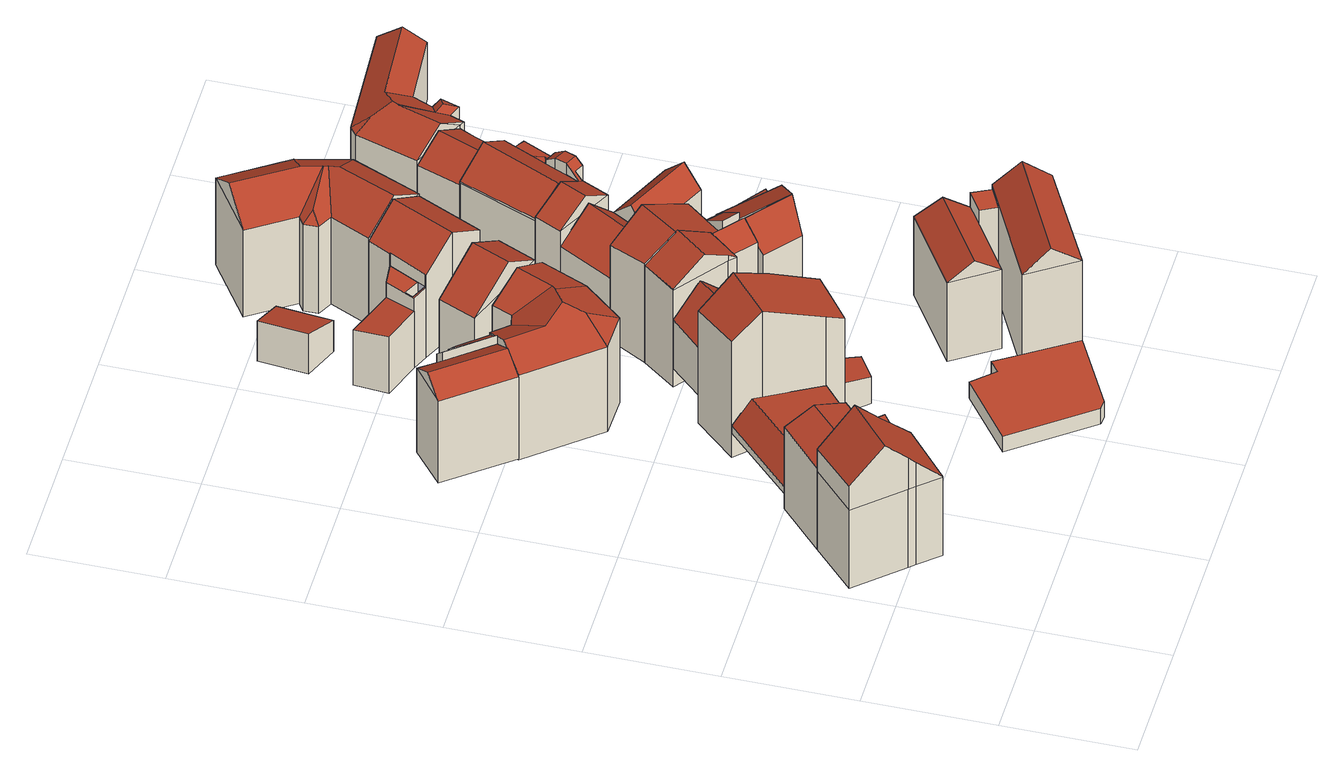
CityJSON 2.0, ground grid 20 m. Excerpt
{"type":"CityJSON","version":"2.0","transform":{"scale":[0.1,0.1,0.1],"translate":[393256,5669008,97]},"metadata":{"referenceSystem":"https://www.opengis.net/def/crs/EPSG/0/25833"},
"CityObjects":{
"building1":{"type":"Building","attributes":{"Dachtyp_tdc":"tdcGableRoof","Gemeindeschluessel":14627140,"Dachneigung":46.87,"QualitaetDacherkennung":41,"Geometrietyp2DReferenz":"3000","function":"31001_9998","roofType":"3100","measuredHeight":24.71},"geometry":[{"type":"MultiSurface","lod":"2","boundaries":[[[0,1,2,3]],[[1,4,5,2]],[[4,6,7,5]],[[6,8,9,7]],[[8,10,11,9]],[[10,12,13,11]],[[12,0,3,13]],[[12,14,15,16,17,18,19]],[[20,16,15,21]],[[6,20,21,8]],[[8,21,15,14,10]],[[4,17,16,20,6]],[[0,19,18,1]],[[12,19,0]],[[1,18,17,4]],[[10,14,12]],[[3,2,5,7,9,11,13]]],"semantics":{"surfaces":[{"type":"WallSurface"},{"type":"RoofSurface"},{"type":"GroundSurface"}],"values":[0,0,0,0,0,0,0,1,1,0,0,0,0,0,0,0,2]}}]},
"building2":{"type":"Building","attributes":{"Gemeindeschluessel":14627140,"Geometrietyp2DReferenz":"3000","function":"31001_9998","roofType":"9999"},"children":["building2-1","building2-2","building2-3"]},
"building2-1":{"type":"BuildingPart","attributes":{"Dachtyp_tdc":"tdcPolyFlatRoof","Dachneigung":0,"QualitaetDacherkennung":48,"Geometrietyp2DReferenz":"3000","roofType":"1000","measuredHeight":10.07},"parents":["building2"],"geometry":[{"type":"MultiSurface","lod":"2","boundaries":[[[22,23,24]],[[22,25,26,23]],[[25,27,28,26]],[[29,30,31,32]],[[30,33,34,31]],[[33,35,36,37,34]],[[33,30,29,27,25,22,35]],[[37,23,26,28,32,31,34]],[[24,36,35,22]],[[24,23,37,36]],[[32,28,27,29]]],"semantics":{"surfaces":[{"type":"WallSurface"},{"type":"RoofSurface"},{"type":"GroundSurface"},{"type":"ClosureSurface"}],"values":[0,0,0,0,0,0,1,2,0,3,3]}}]},
"building2-2":{"type":"BuildingPart","attributes":{"Dachtyp_tdc":"tdcFreeFormRoof","Dachneigung":31.03,"QualitaetDacherkennung":14,"Geometrietyp2DReferenz":"3000","roofType":"5000","measuredHeight":8.3},"parents":["building2"],"geometry":[{"type":"MultiSurface","lod":"2","boundaries":[[[38,39,11,40]],[[41,42,26,28]],[[42,43,44,26]],[[43,45,46,44]],[[45,24,23,46]],[[36,47,13,37]],[[47,38,40,13]],[[24,45,43,42,41,39,38,48,49]],[[38,47,48]],[[47,36,49,48]],[[36,24,49]],[[40,11,28,26,44,46,23,37,13]],[[41,28,11,39]],[[37,23,24,36]]],"semantics":{"surfaces":[{"type":"WallSurface"},{"type":"RoofSurface"},{"type":"GroundSurface"},{"type":"ClosureSurface"}],"values":[0,0,0,0,0,0,0,1,1,1,1,2,3,3]}}]},
"building2-3":{"type":"BuildingPart","attributes":{"Dachtyp_tdc":"tdcGableRoof","Dachneigung":21.23,"QualitaetDacherkennung":65,"Geometrietyp2DReferenz":"3000","roofType":"3100","measuredHeight":17.34},"parents":["building2"],"geometry":[{"type":"MultiSurface","lod":"2","boundaries":[[[50,51,9,11,39]],[[51,52,53,9]],[[52,54,29,32,53]],[[51,50,55]],[[54,52,56]],[[50,54,56,55]],[[52,51,55,56]],[[32,28,11,9,53]],[[50,39,41,27,29,54]],[[27,41,28,32,29]],[[39,11,28,41]]],"semantics":{"surfaces":[{"type":"WallSurface"},{"type":"RoofSurface"},{"type":"GroundSurface"},{"type":"ClosureSurface"}],"values":[0,0,0,0,0,1,1,2,0,3,3]}}]},
"building3":{"type":"Building","attributes":{"Gemeindeschluessel":14627140,"Geometrietyp2DReferenz":"3000","function":"31001_9998","roofType":"9999"},"children":["building3-1","building3-2","building3-3"]},
"building3-1":{"type":"BuildingPart","attributes":{"Dachtyp_tdc":"tdcGableRoof","Dachneigung":31.42,"QualitaetDacherkennung":41,"Geometrietyp2DReferenz":"3000","roofType":"3100","measuredHeight":18.13},"parents":["building3"],"geometry":[{"type":"MultiSurface","lod":"2","boundaries":[[[57,58,59,60]],[[58,61,62,59]],[[61,63,64,62]],[[58,57,65]],[[63,61,66]],[[57,67,63,66,65]],[[61,58,65,66]],[[64,68,60,59,62]],[[67,68,64,63]],[[57,60,68,67]]],"semantics":{"surfaces":[{"type":"WallSurface"},{"type":"RoofSurface"},{"type":"GroundSurface"},{"type":"ClosureSurface"}],"values":[0,0,0,0,0,1,1,2,0,3]}}]},
"building3-2":{"type":"BuildingPart","attributes":{"Dachtyp_tdc":"tdcPolyFlatRoof","Dachneigung":44.66,"QualitaetDacherkennung":40,"Geometrietyp2DReferenz":"3000","roofType":"2100","measuredHeight":17.5},"parents":["building3"],"geometry":[{"type":"MultiSurface","lod":"2","boundaries":[[[69,70,71,68,67]],[[70,72,73,71]],[[74,75,57,60,76]],[[75,74,72,70,69]],[[68,71,73,76,60]],[[76,73,72,74]],[[67,57,75,69]],[[68,60,57,67]]],"semantics":{"surfaces":[{"type":"WallSurface"},{"type":"RoofSurface"},{"type":"GroundSurface"},{"type":"ClosureSurface"}],"values":[0,0,0,1,2,3,0,3]}}]},
"building3-3":{"type":"BuildingPart","attributes":{"Dachtyp_tdc":"tdcPolyFlatRoof","Dachneigung":39.37,"QualitaetDacherkennung":42,"Geometrietyp2DReferenz":"3000","roofType":"2100","measuredHeight":17.13},"parents":["building3"],"geometry":[{"type":"MultiSurface","lod":"2","boundaries":[[[77,74,76,78]],[[79,80,81,73,72]],[[80,77,78,81]],[[80,79,74,77]],[[78,76,73,81]],[[79,72,74]],[[72,73,76,74]]],"semantics":{"surfaces":[{"type":"WallSurface"},{"type":"RoofSurface"},{"type":"GroundSurface"},{"type":"ClosureSurface"}],"values":[0,0,0,1,2,0,3]}}]},
"building4":{"type":"Building","attributes":{"Dachtyp_tdc":"tdcFreeFormRoof","Gemeindeschluessel":14627140,"Dachneigung":14.06,"QualitaetDacherkennung":5,"Geometrietyp2DReferenz":"3000","function":"31001_9998","roofType":"5000","measuredHeight":5.01},"geometry":[{"type":"MultiSurface","lod":"2","boundaries":[[[82,83,84,85]],[[83,86,87,84]],[[86,88,89,87]],[[88,90,91,89]],[[90,82,85,91]],[[92,93,90,88]],[[83,82,93,92,86]],[[88,86,92]],[[82,90,93]],[[85,84,87,89,91]]],"semantics":{"surfaces":[{"type":"WallSurface"},{"type":"RoofSurface"},{"type":"GroundSurface"}],"values":[0,0,0,0,0,1,1,0,0,2]}}]},
"building5":{"type":"Building","attributes":{"Dachtyp_tdc":"tdcFreeFormRoof","Gemeindeschluessel":14627140,"Dachneigung":29.11,"QualitaetDacherkennung":25,"Geometrietyp2DReferenz":"3000","function":"31001_9998","roofType":"5000","measuredHeight":20.02},"geometry":[{"type":"MultiSurface","lod":"2","boundaries":[[[94,95,96,97]],[[95,98,99,96]],[[98,100,101,99]],[[100,102,103,101]],[[102,104,105,103]],[[104,106,107,105]],[[106,108,109,107]],[[108,110,111,109]],[[110,94,97,111]],[[112,110,108]],[[113,114,112,108,106]],[[115,116,113,106,104]],[[115,104,102]],[[116,115,102,100]],[[117,114,113,116,100,98]],[[118,117,98,95]],[[118,95,94]],[[112,114,117,118,94,110]],[[97,96,99,101,103,105,107,109,111]]],"semantics":{"surfaces":[{"type":"WallSurface"},{"type":"RoofSurface"},{"type":"GroundSurface"}],"values":[0,0,0,0,0,0,0,0,0,1,1,1,0,1,1,1,0,1,2]}}]},
"building6":{"type":"Building","attributes":{"Gemeindeschluessel":14627140,"Geometrietyp2DReferenz":"3000","function":"31001_9998","roofType":"9999"},"children":["building6-1","building6-2"]},
"building6-1":{"type":"BuildingPart","attributes":{"Dachtyp_tdc":"tdcGableRoof","Dachneigung":29.5,"QualitaetDacherkennung":24,"Geometrietyp2DReferenz":"3000","roofType":"3100","measuredHeight":25.51},"parents":["building6"],"geometry":[{"type":"MultiSurface","lod":"2","boundaries":[[[119,120,121,122,123]],[[120,124,125,121]],[[124,126,127,125]],[[126,128,129,127]],[[128,130,131,129]],[[130,132,133,131]],[[132,134,135,133]],[[134,136,137,138,135]],[[130,128,126,124]],[[124,120,119,136,134,132,130]],[[138,122,121,125,127,129,131,133,135]],[[123,137,136,119]],[[123,122,138,137]]],"semantics":{"surfaces":[{"type":"WallSurface"},{"type":"RoofSurface"},{"type":"GroundSurface"},{"type":"ClosureSurface"}],"values":[0,0,0,0,0,0,0,0,1,1,2,0,3]}}]},
"building6-2":{"type":"BuildingPart","attributes":{"Dachtyp_tdc":"tdcPolyFlatRoof","Dachneigung":10.66,"QualitaetDacherkennung":26,"Geometrietyp2DReferenz":"3000","roofType":"2100","measuredHeight":5.82},"parents":["building6"],"geometry":[{"type":"MultiSurface","lod":"2","boundaries":[[[137,139,140,138]],[[139,141,142,140]],[[141,123,122,142]],[[123,141,139,137]],[[138,140,142,122]],[[138,122,123,137]]],"semantics":{"surfaces":[{"type":"WallSurface"},{"type":"RoofSurface"},{"type":"GroundSurface"},{"type":"ClosureSurface"}],"values":[0,0,0,1,2,3]}}]},
"building7":{"type":"Building","attributes":{"Dachtyp_tdc":"tdcFreeFormRoof","Gemeindeschluessel":14627140,"Dachneigung":46.86,"QualitaetDacherkennung":49,"Geometrietyp2DReferenz":"3000","function":"31001_9998","roofType":"5000","measuredHeight":14.04},"geometry":[{"type":"MultiSurface","lod":"2","boundaries":[[[143,144,145,146]],[[144,147,148,145]],[[147,149,150,148]],[[149,151,152,150]],[[151,153,154,152]],[[153,143,146,154]],[[155,156,151,149]],[[143,153,156,155,147,144]],[[153,151,156]],[[149,147,155]],[[146,145,148,150,152,154]]],"semantics":{"surfaces":[{"type":"WallSurface"},{"type":"RoofSurface"},{"type":"GroundSurface"}],"values":[0,0,0,0,0,0,1,1,0,0,2]}}]},
"building8":{"type":"Building","attributes":{"Gemeindeschluessel":14627140,"Geometrietyp2DReferenz":"3000","function":"31001_9998","roofType":"9999"},"children":["building8-1","building8-2"]},
"building8-1":{"type":"BuildingPart","attributes":{"Dachtyp_tdc":"tdcPolyFlatRoof","Dachneigung":0,"QualitaetDacherkennung":0,"Geometrietyp2DReferenz":"3000","roofType":"9999","measuredHeight":3},"parents":["building8"],"geometry":[{"type":"MultiSurface","lod":"2","boundaries":[[[157,158,159,160,161,162,163,164]],[[159,158,165,166]],[[158,157,167,165]],[[157,164,168,167]],[[164,163,169,168]],[[163,162,170,169]],[[162,161,171,170]],[[161,160,172,171]],[[168,169,170,171,172,166,165,167]],[[166,172,160,159]]],"semantics":{"surfaces":[{"type":"RoofSurface"},{"type":"WallSurface"},{"type":"GroundSurface"},{"type":"ClosureSurface"}],"values":[0,1,1,1,1,1,1,1,2,3]}}]},
"building8-2":{"type":"BuildingPart","attributes":{"Dachtyp_tdc":"tdcGableRoof","Dachneigung":40.85,"QualitaetDacherkennung":71,"Geometrietyp2DReferenz":"3000","roofType":"3100","measuredHeight":21.93},"parents":["building8"],"geometry":[{"type":"MultiSurface","lod":"2","boundaries":[[[173,174,175,172,160]],[[174,176,177,175]],[[176,178,179,177]],[[178,180,159,166,179]],[[180,181,182,183]],[[184,185,173,183,182]],[[174,185,184,176]],[[173,185,174]],[[176,184,182,181,178]],[[178,181,180]],[[180,183,173]],[[166,172,175,177,179]],[[160,159,180,173]],[[160,172,166,159]]],"semantics":{"surfaces":[{"type":"WallSurface"},{"type":"RoofSurface"},{"type":"GroundSurface"},{"type":"ClosureSurface"}],"values":[0,0,0,0,1,1,0,0,0,0,0,2,0,3]}}]},
"building9":{"type":"Building","attributes":{"Dachtyp_tdc":"tdcGableRoof","Gemeindeschluessel":14627140,"Dachneigung":35.55,"QualitaetDacherkennung":79,"Geometrietyp2DReferenz":"3000","function":"31001_9998","roofType":"3100","measuredHeight":19.74},"geometry":[{"type":"MultiSurface","lod":"2","boundaries":[[[186,187,188,189]],[[187,190,191,188]],[[190,192,193,191]],[[192,186,189,193]],[[190,187,194]],[[186,192,195]],[[187,186,195,194]],[[192,190,194,195]],[[189,188,191,193]]],"semantics":{"surfaces":[{"type":"WallSurface"},{"type":"RoofSurface"},{"type":"GroundSurface"}],"values":[0,0,0,0,0,0,1,1,2]}}]},
"building10":{"type":"Building","attributes":{"Dachtyp_tdc":"tdcPolyFlatRoof","Gemeindeschluessel":14627140,"Dachneigung":17.8,"QualitaetDacherkennung":51,"Geometrietyp2DReferenz":"3000","function":"31001_9998","roofType":"2100","measuredHeight":7.71},"geometry":[{"type":"MultiSurface","lod":"2","boundaries":[[[196,197,198,199]],[[197,200,201,198]],[[200,202,203,201]],[[202,196,199,203]],[[202,200,197,196]],[[199,198,201,203]]],"semantics":{"surfaces":[{"type":"WallSurface"},{"type":"RoofSurface"},{"type":"GroundSurface"}],"values":[0,0,0,0,1,2]}}]},
"building11":{"type":"Building","attributes":{"Gemeindeschluessel":14627140,"Geometrietyp2DReferenz":"3000","function":"31001_9998","roofType":"9999"},"children":["building11-1","building11-2","building11-3"]},
"building11-1":{"type":"BuildingPart","attributes":{"Dachtyp_tdc":"tdcPolyFlatRoof","Dachneigung":3.76,"QualitaetDacherkennung":58,"Geometrietyp2DReferenz":"3000","roofType":"2100","measuredHeight":10.84},"parents":["building11"],"geometry":[{"type":"MultiSurface","lod":"2","boundaries":[[[204,205,206,207]],[[205,208,209,206]],[[208,210,211,209]],[[208,205,204,210]],[[211,207,206,209]],[[207,211,210,204]]],"semantics":{"surfaces":[{"type":"WallSurface"},{"type":"RoofSurface"},{"type":"GroundSurface"},{"type":"ClosureSurface"}],"values":[0,0,0,1,2,3]}}]},
"building11-2":{"type":"BuildingPart","attributes":{"Dachtyp_tdc":"tdcGableRoof","Dachneigung":33.13,"QualitaetDacherkennung":60,"Geometrietyp2DReferenz":"3000","roofType":"3100","measuredHeight":19.72},"parents":["building11"],"geometry":[{"type":"MultiSurface","lod":"2","boundaries":[[[212,213,214,215,216]],[[217,218,219,220,221]],[[218,222,223,219]],[[222,224,225,223]],[[224,226,227,225]],[[226,228,229,227]],[[228,212,216,229]],[[224,222,218,217,230,213,212]],[[212,228,226,224]],[[216,215,231,220,219,223,225,227,229]],[[232,214,213,230]],[[232,231,215,214]],[[221,232,230,217]],[[221,220,231,232]]],"semantics":{"surfaces":[{"type":"WallSurface"},{"type":"RoofSurface"},{"type":"GroundSurface"},{"type":"ClosureSurface"}],"values":[0,0,0,0,0,0,0,1,1,2,0,3,0,3]}}]},
"building11-3":{"type":"BuildingPart","attributes":{"Dachtyp_tdc":"tdcPolyFlatRoof","Dachneigung":2.59,"QualitaetDacherkennung":44,"Geometrietyp2DReferenz":"3000","roofType":"2100","measuredHeight":13.47},"parents":["building11"],"geometry":[{"type":"MultiSurface","lod":"2","boundaries":[[[232,233,234,231]],[[233,235,236,234]],[[235,237,238,236]],[[237,232,231,238]],[[214,239,204,207,215]],[[240,241,219,211,210]],[[241,221,220,219]],[[241,240,239,214,232,237,235,233,232,221]],[[220,231,234,236,238,231,215,207,211,219]],[[232,231,220,221]],[[215,231,232,214]],[[210,204,239,240]],[[210,211,207,204]]],"semantics":{"surfaces":[{"type":"WallSurface"},{"type":"RoofSurface"},{"type":"GroundSurface"},{"type":"ClosureSurface"}],"values":[0,0,0,0,0,0,0,1,2,3,3,0,3]}}]},
"building12":{"type":"Building","attributes":{"Gemeindeschluessel":14627140,"Geometrietyp2DReferenz":"3000","function":"31001_9998","roofType":"9999"},"children":["building12-1","building12-2","building12-3"]},
"building12-1":{"type":"BuildingPart","attributes":{"Dachtyp_tdc":"tdcGableRoof","Dachneigung":32.26,"QualitaetDacherkennung":67,"Geometrietyp2DReferenz":"3000","roofType":"3100","measuredHeight":22.1},"parents":["building12"],"geometry":[{"type":"MultiSurface","lod":"2","boundaries":[[[242,243,244,245,246]],[[243,247,248,244]],[[247,249,250,248]],[[249,251,252,250]],[[251,253,254,255,252]],[[256,253,257,258,259,260]],[[261,258,257,251]],[[249,261,251]],[[247,259,258,261,249]],[[243,260,259,247]],[[242,256,260,243]],[[253,256,242,262,263]],[[251,257,253]],[[245,244,248,250,252,255]],[[246,262,242]],[[263,254,253]],[[246,245,255,254]],[[246,254,263,262]]],"semantics":{"surfaces":[{"type":"WallSurface"},{"type":"RoofSurface"},{"type":"GroundSurface"},{"type":"ClosureSurface"}],"values":[0,0,0,0,0,1,1,0,0,0,0,0,0,2,0,0,3,3]}}]},
"building12-2":{"type":"BuildingPart","attributes":{"Dachtyp_tdc":"tdcPolyFlatRoof","Dachneigung":31.67,"QualitaetDacherkennung":48,"Geometrietyp2DReferenz":"3000","roofType":"2100","measuredHeight":18.08},"parents":["building12"],"geometry":[{"type":"MultiSurface","lod":"2","boundaries":[[[264,265,266,267]],[[265,268,269,266]],[[268,270,271,269]],[[272,264,267,273]],[[272,270,268,265,264]],[[267,266,269,271,273]],[[273,271,270,272]]],"semantics":{"surfaces":[{"type":"WallSurface"},{"type":"RoofSurface"},{"type":"GroundSurface"},{"type":"ClosureSurface"}],"values":[0,0,0,0,1,2,3]}}]},
"building12-3":{"type":"BuildingPart","attributes":{"Dachtyp_tdc":"tdcGableRoof","Dachneigung":35.81,"QualitaetDacherkennung":28,"Geometrietyp2DReferenz":"3000","roofType":"3100","measuredHeight":18.83},"parents":["building12"],"geometry":[{"type":"MultiSurface","lod":"2","boundaries":[[[254,274,272,273,255]],[[275,246,245,271,270]],[[275,274,276]],[[274,254,263,277,276]],[[246,275,276,277,262]],[[255,273,271,245]],[[275,270,272,274]],[[270,271,273,272]],[[255,245,246,254]],[[277,263,262]],[[262,263,254,246]]],"semantics":{"surfaces":[{"type":"WallSurface"},{"type":"RoofSurface"},{"type":"GroundSurface"},{"type":"ClosureSurface"}],"values":[0,0,0,1,1,2,0,3,3,0,3]}}]},
"building13":{"type":"Building","attributes":{"Gemeindeschluessel":14627140,"Geometrietyp2DReferenz":"3000","function":"31001_9998","roofType":"9999"},"children":["building13-1","building13-2"]},
"building13-1":{"type":"BuildingPart","attributes":{"Dachtyp_tdc":"tdcPolyFlatRoof","Dachneigung":2.85,"QualitaetDacherkennung":55,"Geometrietyp2DReferenz":"3000","roofType":"2100","measuredHeight":17.97},"parents":["building13"],"geometry":[{"type":"MultiSurface","lod":"2","boundaries":[[[278,279,280,281,282]],[[279,283,284,280]],[[283,285,286,287,284]],[[283,279,278,285]],[[287,281,280,284]],[[282,286,285,278]],[[281,287,286,282]]],"semantics":{"surfaces":[{"type":"WallSurface"},{"type":"RoofSurface"},{"type":"GroundSurface"},{"type":"ClosureSurface"}],"values":[0,0,0,1,2,0,3]}}]},
"building13-2":{"type":"BuildingPart","attributes":{"Dachtyp_tdc":"tdcGableRoof","Dachneigung":34.7,"QualitaetDacherkennung":50,"Geometrietyp2DReferenz":"3000","roofType":"3100","measuredHeight":17.88},"parents":["building13"],"geometry":[{"type":"MultiSurface","lod":"2","boundaries":[[[288,289,290,291]],[[289,292,293,290]],[[292,282,281,293]],[[289,288,294]],[[282,292,295]],[[288,286,282,295,294]],[[292,289,294,295]],[[281,287,291,290,293]],[[288,291,287,286]],[[286,287,281,282]]],"semantics":{"surfaces":[{"type":"WallSurface"},{"type":"RoofSurface"},{"type":"GroundSurface"},{"type":"ClosureSurface"}],"values":[0,0,0,0,0,1,1,2,0,3]}}]},
"building14":{"type":"Building","attributes":{"Gemeindeschluessel":14627140,"Geometrietyp2DReferenz":"3000","function":"31001_9998","roofType":"9999"},"children":["building14-1","building14-2","building14-3"]},
"building14-1":{"type":"BuildingPart","attributes":{"Dachtyp_tdc":"tdcPolyFlatRoof","Dachneigung":31.3,"QualitaetDacherkennung":52,"Geometrietyp2DReferenz":"3000","roofType":"2100","measuredHeight":18.3},"parents":["building14"],"geometry":[{"type":"MultiSurface","lod":"2","boundaries":[[[296,264,267,297]],[[264,298,299,267]],[[300,301,302,303]],[[301,296,297,302]],[[301,300,298,264,296]],[[297,267,299,303,302]],[[300,303,299,298]]],"semantics":{"surfaces":[{"type":"WallSurface"},{"type":"RoofSurface"},{"type":"GroundSurface"},{"type":"ClosureSurface"}],"values":[0,0,0,0,1,2,3]}}]},
"building14-2":{"type":"BuildingPart","attributes":{"Dachtyp_tdc":"tdcPolyFlatRoof","Dachneigung":36.75,"QualitaetDacherkennung":55,"Geometrietyp2DReferenz":"3000","roofType":"2100","measuredHeight":19.59},"parents":["building14"],"geometry":[{"type":"MultiSurface","lod":"2","boundaries":[[[304,305,306,307,299,298]],[[308,309,300,303,310]],[[308,311,305,304,309]],[[303,299,307,310]],[[298,300,309,304]],[[298,299,303,300]],[[311,306,305]],[[308,310,307,306,311]]],"semantics":{"surfaces":[{"type":"WallSurface"},{"type":"RoofSurface"},{"type":"GroundSurface"},{"type":"ClosureSurface"}],"values":[0,0,1,2,0,3,0,3]}}]},
"building14-3":{"type":"BuildingPart","attributes":{"Dachtyp_tdc":"tdcGableRoof","Dachneigung":31.87,"QualitaetDacherkennung":53,"Geometrietyp2DReferenz":"3000","roofType":"3100","measuredHeight":22.06},"parents":["building14"],"geometry":[{"type":"MultiSurface","lod":"2","boundaries":[[[306,312,313,307]],[[312,314,252,313]],[[314,315,316,252]],[[315,317,318,316]],[[317,319,320,318]],[[319,321,322,320]],[[321,323,308,310,322]],[[317,315,314,312]],[[312,306,311,323,321,319,317]],[[310,307,313,252,316,318,320,322]],[[311,308,323]],[[307,310,308,311,306]]],"semantics":{"surfaces":[{"type":"WallSurface"},{"type":"RoofSurface"},{"type":"GroundSurface"},{"type":"ClosureSurface"}],"values":[0,0,0,0,0,0,0,1,1,2,0,3]}}]},
"building15":{"type":"Building","attributes":{"Dachtyp_tdc":"tdcFreeFormRoof","Gemeindeschluessel":14627140,"Dachneigung":34.75,"QualitaetDacherkennung":39,"Geometrietyp2DReferenz":"3000","function":"31001_9998","roofType":"5000","measuredHeight":20.44},"geometry":[{"type":"MultiSurface","lod":"2","boundaries":[[[324,325,326,327]],[[325,328,329,326]],[[328,330,331,329]],[[330,332,333,331]],[[332,334,335,333]],[[334,336,337,335]],[[336,338,339,337]],[[338,340,341,339]],[[340,342,343,341]],[[342,324,327,343]],[[344,342,340]],[[345,346,344,340,338]],[[347,348,345,338,336]],[[347,336,334]],[[348,347,334,332]],[[349,350,346,345,348,332,330]],[[351,349,330,328]],[[351,328,325]],[[350,349,351,325,324]],[[344,346,350,324,342]],[[327,326,329,331,333,335,337,339,341,343]]],"semantics":{"surfaces":[{"type":"WallSurface"},{"type":"RoofSurface"},{"type":"GroundSurface"}],"values":[0,0,0,0,0,0,0,0,0,0,1,1,1,0,1,1,1,0,1,1,2]}}]},
"building16":{"type":"Building","attributes":{"Dachtyp_tdc":"tdcGableRoof","Gemeindeschluessel":14627140,"Dachneigung":26.68,"QualitaetDacherkennung":46,"Geometrietyp2DReferenz":"3000","function":"31001_9998","roofType":"3100","measuredHeight":13.91},"geometry":[{"type":"MultiSurface","lod":"2","boundaries":[[[352,353,354,355]],[[353,356,357,354]],[[356,358,359,357]],[[358,352,355,359]],[[356,353,360]],[[352,358,361]],[[353,352,361,360]],[[358,356,360,361]],[[355,354,357,359]]],"semantics":{"surfaces":[{"type":"WallSurface"},{"type":"RoofSurface"},{"type":"GroundSurface"}],"values":[0,0,0,0,0,0,1,1,2]}}]},
"building17":{"type":"Building","attributes":{"Gemeindeschluessel":14627140,"Geometrietyp2DReferenz":"3000","function":"31001_9998","roofType":"9999"},"children":["building17-1","building17-2"]},
"building17-1":{"type":"BuildingPart","attributes":{"Dachtyp_tdc":"tdcGableRoof","Dachneigung":46.54,"QualitaetDacherkennung":76,"Geometrietyp2DReferenz":"3000","roofType":"3100","measuredHeight":10.14},"parents":["building17"],"geometry":[{"type":"MultiSurface","lod":"2","boundaries":[[[362,363,364,365]],[[363,366,367,364]],[[366,368,369,367]],[[366,363,370]],[[362,368,371]],[[363,362,371,370]],[[368,366,370,371]],[[365,364,367,369]],[[362,365,369,368]]],"semantics":{"surfaces":[{"type":"WallSurface"},{"type":"RoofSurface"},{"type":"GroundSurface"},{"type":"ClosureSurface"}],"values":[0,0,0,0,0,1,1,2,3]}}]},
"building17-2":{"type":"BuildingPart","attributes":{"Dachtyp_tdc":"tdcGableRoof","Dachneigung":46.77,"QualitaetDacherkennung":50,"Geometrietyp2DReferenz":"3000","roofType":"3100","measuredHeight":12.25},"parents":["building17"],"geometry":[{"type":"MultiSurface","lod":"2","boundaries":[[[372,373,374,375]],[[373,362,365,374]],[[376,372,375,377]],[[362,373,378]],[[372,376,379]],[[373,372,379,378]],[[376,362,378,379]],[[375,374,365,369,377]],[[377,369,368,362,376]],[[369,365,362,368]]],"semantics":{"surfaces":[{"type":"WallSurface"},{"type":"RoofSurface"},{"type":"GroundSurface"},{"type":"ClosureSurface"}],"values":[0,0,0,0,0,1,1,2,0,3]}}]},
"building18":{"type":"Building","attributes":{"Gemeindeschluessel":14627140,"Geometrietyp2DReferenz":"3000","function":"31001_9998","roofType":"9999"},"children":["building18-1","building18-2"]},
"building18-1":{"type":"BuildingPart","attributes":{"Dachtyp_tdc":"tdcPolyFlatRoof","Dachneigung":33.23,"QualitaetDacherkennung":63,"Geometrietyp2DReferenz":"3000","roofType":"2100","measuredHeight":10.5},"parents":["building18"],"geometry":[{"type":"MultiSurface","lod":"2","boundaries":[[[380,381,382,383,384]],[[381,385,386,382]],[[385,387,388,386]],[[387,389,390,391,388]],[[389,387,385,381,380]],[[383,382,386,388,391]],[[384,390,389,380]],[[384,383,391,390]]],"semantics":{"surfaces":[{"type":"WallSurface"},{"type":"RoofSurface"},{"type":"GroundSurface"},{"type":"ClosureSurface"}],"values":[0,0,0,0,1,2,0,3]}}]},
"building18-2":{"type":"BuildingPart","attributes":{"Dachtyp_tdc":"tdcPolyFlatRoof","Dachneigung":14.07,"QualitaetDacherkennung":72,"Geometrietyp2DReferenz":"3000","roofType":"2100","measuredHeight":8.16},"parents":["building18"],"geometry":[{"type":"MultiSurface","lod":"2","boundaries":[[[392,384,383,393]],[[390,394,395,391]],[[394,396,397,395]],[[396,392,393,397]],[[396,394,390,384,392]],[[393,383,391,395,397]],[[390,391,383,384]]],"semantics":{"surfaces":[{"type":"WallSurface"},{"type":"RoofSurface"},{"type":"GroundSurface"},{"type":"ClosureSurface"}],"values":[0,0,0,0,1,2,3]}}]},
"building19":{"type":"Building","attributes":{"Gemeindeschluessel":14627140,"Geometrietyp2DReferenz":"3000","function":"31001_9998","roofType":"9999"},"children":["building19-1","building19-2"]},
"building19-1":{"type":"BuildingPart","attributes":{"Dachtyp_tdc":"tdcCutGableRoof","Dachneigung":36.84,"QualitaetDacherkennung":42,"Geometrietyp2DReferenz":"3000","roofType":"9999","measuredHeight":13.02},"parents":["building19"],"geometry":[{"type":"MultiSurface","lod":"2","boundaries":[[[398,399,400,401,402]],[[399,403,404,400]],[[403,405,406,404]],[[405,407,408,406]],[[407,409,410,408]],[[409,411,412,410]],[[411,413,414,412]],[[403,399,398,415]],[[416,417,413,411,409,407,405]],[[415,416,405,403]],[[401,400,404,406,408,410,412,414,418,419]],[[420,417,416]],[[418,414,413,421]],[[421,413,417,420]],[[415,422,421,420,416]],[[422,419,418,421]],[[398,402,422,415]],[[419,422,402,401]]],"semantics":{"surfaces":[{"type":"WallSurface"},{"type":"RoofSurface"},{"type":"GroundSurface"},{"type":"ClosureSurface"}],"values":[0,0,0,0,0,0,0,1,1,1,2,0,3,3,0,3,0,3]}}]},
"building19-2":{"type":"BuildingPart","attributes":{"Dachtyp_tdc":"tdcGableRoof","Dachneigung":34.81,"QualitaetDacherkennung":52,"Geometrietyp2DReferenz":"3000","roofType":"3100","measuredHeight":14.31},"parents":["building19"],"geometry":[{"type":"MultiSurface","lod":"2","boundaries":[[[423,424,425,426]],[[424,427,428,425]],[[427,402,401,428]],[[413,429,430,414]],[[429,423,426,430]],[[431,432,433,434]],[[435,436,424,433,432,437,417,420]],[[413,437,432,431,429]],[[427,436,435,402]],[[424,436,427]],[[423,434,433,424]],[[429,431,434,423]],[[426,425,428,401,419,418,414,430]],[[414,418,421,413]],[[418,419,422,421]],[[419,401,402,422]],[[413,417,437]],[[421,422,402,435,420]],[[421,420,417,413]]],"semantics":{"surfaces":[{"type":"WallSurface"},{"type":"RoofSurface"},{"type":"GroundSurface"},{"type":"ClosureSurface"}],"values":[0,0,0,0,0,1,1,0,0,0,0,0,2,3,3,3,0,0,3]}}]},
"building20":{"type":"Building","attributes":{"Gemeindeschluessel":14627140,"Geometrietyp2DReferenz":"3000","function":"31001_9998","roofType":"9999"},"children":["building20-1","building20-2"]},
"building20-1":{"type":"BuildingPart","attributes":{"Dachtyp_tdc":"tdcGableRoof","Dachneigung":34.76,"QualitaetDacherkennung":61,"Geometrietyp2DReferenz":"3000","roofType":"3100","measuredHeight":13.25},"parents":["building20"],"geometry":[{"type":"MultiSurface","lod":"2","boundaries":[[[438,439,440,441,442]],[[439,443,444,440]],[[443,445,446,444]],[[445,447,448,446]],[[447,449,450,448]],[[449,451,452,453,450]],[[447,445,443,439]],[[439,438,451,449,447]],[[441,440,444,446,448,450,453]],[[442,452,451,438]],[[442,441,453,452]]],"semantics":{"surfaces":[{"type":"WallSurface"},{"type":"RoofSurface"},{"type":"GroundSurface"},{"type":"ClosureSurface"}],"values":[0,0,0,0,0,0,1,1,2,0,3]}}]},
"building20-2":{"type":"BuildingPart","attributes":{"Dachtyp_tdc":"tdcPolyFlatRoof","Dachneigung":5.55,"QualitaetDacherkennung":57,"Geometrietyp2DReferenz":"3000","roofType":"2100","measuredHeight":3.14},"parents":["building20"],"geometry":[{"type":"MultiSurface","lod":"2","boundaries":[[[454,455,456,457]],[[455,458,459,456]],[[458,442,441,459]],[[452,460,461,453]],[[460,454,457,461]],[[460,452,442,458,455,454]],[[457,456,459,441,453,461]],[[452,453,441,442]]],"semantics":{"surfaces":[{"type":"WallSurface"},{"type":"RoofSurface"},{"type":"GroundSurface"},{"type":"ClosureSurface"}],"values":[0,0,0,0,0,1,2,3]}}]},
"building21":{"type":"Building","attributes":{"Dachtyp_tdc":"tdcFreeFormRoof","Gemeindeschluessel":14627140,"Dachneigung":11.65,"QualitaetDacherkennung":51,"Geometrietyp2DReferenz":"3000","function":"31001_9998","roofType":"5000","measuredHeight":7.61},"geometry":[{"type":"MultiSurface","lod":"2","boundaries":[[[462,463,464,465]],[[463,466,467,464]],[[466,468,469,467]],[[468,470,471,469]],[[470,472,473,471]],[[472,474,475,473]],[[474,476,477,475]],[[476,478,479,477]],[[478,480,481,479]],[[480,462,465,481]],[[482,483,484,485,480,478]],[[482,478,476]],[[483,482,476,474]],[[486,484,483,474,472]],[[487,486,472,470]],[[488,489,487,470,468]],[[488,468,466]],[[489,488,466,463]],[[485,484,486,487,489,463,462]],[[485,462,480]],[[465,464,467,469,471,473,475,477,479,481]]],"semantics":{"surfaces":[{"type":"WallSurface"},{"type":"RoofSurface"},{"type":"GroundSurface"}],"values":[0,0,0,0,0,0,0,0,0,0,1,1,1,1,1,1,1,1,1,0,2]}}]},
"building22":{"type":"Building","attributes":{"Dachtyp_tdc":"tdcFreeFormRoof","Gemeindeschluessel":14627140,"Dachneigung":53.95,"QualitaetDacherkennung":9,"Geometrietyp2DReferenz":"3000","function":"31001_9998","roofType":"5000","measuredHeight":3.61},"geometry":[{"type":"MultiSurface","lod":"2","boundaries":[[[490,491,492,493]],[[491,494,495,492]],[[494,496,497,495]],[[496,498,499,497]],[[498,490,493,499]],[[500,498,496]],[[496,501,500]],[[494,501,496]],[[501,494,491]],[[501,491,490]],[[500,501,490,498]],[[493,492,495,497,499]]],"semantics":{"surfaces":[{"type":"WallSurface"},{"type":"RoofSurface"},{"type":"GroundSurface"}],"values":[0,0,0,0,0,1,1,1,1,0,1,2]}}]},
"building23":{"type":"Building","attributes":{"Dachtyp_tdc":"tdcFreeFormRoof","Gemeindeschluessel":14627140,"Dachneigung":32.98,"QualitaetDacherkennung":70,"Geometrietyp2DReferenz":"3000","function":"31001_9998","roofType":"5000","measuredHeight":14.44},"geometry":[{"type":"MultiSurface","lod":"2","boundaries":[[[502,503,504,505]],[[503,506,507,504]],[[506,508,509,507]],[[508,510,511,509]],[[510,512,513,511]],[[512,514,515,513]],[[514,516,517,515]],[[516,518,519,517]],[[518,520,521,519]],[[520,522,523,521]],[[522,524,525,523]],[[524,502,505,525]],[[526,527,528,529,524,522]],[[526,522,520]],[[527,526,520,518]],[[530,531,528,527,518,516]],[[532,530,516,514]],[[532,514,512]],[[533,531,530,532,512,510]],[[533,510,508]],[[534,529,528,531,533,508,506]],[[503,534,506]],[[534,503,502]],[[529,534,502,524]],[[505,504,507,509,511,513,515,517,519,521,523,525]]],"semantics":{"surfaces":[{"type":"WallSurface"},{"type":"RoofSurface"},{"type":"GroundSurface"}],"values":[0,0,0,0,0,0,0,0,0,0,0,0,1,1,1,1,1,0,1,1,1,0,0,1,2]}}]}
},
"vertices":[
[98,158,173],[71,189,173],[71,189,24],[98,158,24],[62,198,173],[62,198,24],[0,267,173],[0,267,24],[66,330,173],[66,330,24],[137,258,173],[137,258,24],[176,224,173],[176,224,24],[137,258,227],[108,287,272],[38,225,272],[62,198,233],[71,189,219],[98,158,175],[0,267,219],[66,330,216],
[198,277,125],[198,277,24],[198,277,98],[178,297,125],[178,297,24],[177,297,125],[177,297,24],[207,326,125],[237,297,125],[237,297,24],[207,326,24],[252,281,125],[252,281,24],[219,256,125],[219,256,98],[219,256,24],
[153,244,98],[137,258,86],[153,244,24],[177,297,81],[178,297,81],[148,267,86],[148,267,24],[163,252,98],[163,252,24],[176,224,98],[176,243,107],[204,263,107],
[137,258,178],[66,330,179],[136,396,179],[136,396,24],[207,326,178],[101,294,198],[171,362,198],
[154,814,224],[99,769,221],[99,769,65],[154,814,65],[23,865,221],[23,865,65],[77,910,225],[77,910,65],[125,791,247],[49,887,247],[101,879,224],[101,879,65],
[101,879,240],[118,892,219],[118,892,65],[125,877,223],[125,877,65],[157,816,236],[154,814,240],[157,816,65],
[174,830,219],[174,830,65],[125,877,225],[141,870,219],[141,870,65],
[344,389,72],[237,297,74],[237,297,52],[344,389,52],[207,326,85],[207,326,52],[136,396,65],[136,396,52],[238,498,65],[238,498,52],[159,373,102],[261,475,102],
[99,769,224],[174,830,224],[174,830,63],[99,769,63],[196,805,224],[196,805,63],[215,809,224],[215,809,63],[228,840,224],[228,840,63],[331,795,224],[331,795,63],[300,723,224],[300,723,63],[248,662,224],[248,662,63],[186,663,224],[186,663,63],[217,702,252],[248,755,257],[218,736,264],[280,818,255],[255,761,255],[178,750,251],[136,800,251],
[365,368,186],[344,389,203],[344,389,5],[365,368,5],[365,368,63],[273,462,260],[273,462,5],[238,498,225],[238,498,5],[294,561,219],[294,561,5],[340,522,260],[340,522,5],[386,482,226],[386,482,5],[439,423,181],[439,423,5],[407,399,183],[407,399,63],[407,399,5],
[431,361,55],[431,361,5],[394,337,55],[394,337,5],
[391,522,148],[408,507,124],[408,507,59],[391,522,59],[386,482,125],[386,482,59],[294,561,149],[294,561,59],[338,608,151],[338,608,59],[415,549,148],[415,549,59],[333,528,199],[376,579,199],
[404,9,63],[418,8,63],[532,69,63],[483,143,63],[458,181,63],[441,167,63],[410,200,63],[314,127,63],[418,8,33],[532,69,33],[404,9,33],[314,127,33],[410,200,33],[441,167,33],[458,181,33],[483,143,33],
[483,143,215],[617,212,215],[617,212,33],[650,229,215],[650,229,33],[689,153,215],[689,153,33],[532,69,215],[689,153,216],[669,191,252],[507,107,252],[650,229,216],[617,212,216],
[211,861,210],[237,919,209],[237,919,65],[211,861,65],[359,865,224],[359,865,65],[333,806,224],[333,806,65],[305,889,263],[279,830,263],
[202,1172,141],[256,1159,123],[256,1159,64],[202,1172,64],[248,1074,123],[248,1074,64],[194,1096,141],[194,1096,64],
[241,956,174],[182,977,174],[182,977,66],[241,956,66],[186,1030,171],[186,1030,66],[262,1002,171],[262,1002,66],
[318,921,263],[266,945,223],[266,945,200],[266,945,66],[318,921,66],[296,1005,224],[295,1005,223],[295,1005,66],[296,1005,66],[296,1005,200],[313,1040,224],[313,1040,66],[364,1018,263],[364,1018,66],[419,995,224],[419,995,66],[374,896,223],[374,896,66],[267,947,223],[267,947,66],[267,947,200],
[273,959,200],[273,959,66],[249,971,199],[249,971,66],[243,959,199],[243,959,66],[241,956,199],[262,1002,199],[295,1005,200],
[441,558,208],[425,539,208],[425,539,23],[441,558,23],[441,558,188],[415,549,208],[415,549,23],[338,608,208],[338,608,23],[377,659,208],[377,659,23],[465,587,208],[465,587,204],[465,587,23],[441,558,209],[421,623,244],[382,574,244],[415,549,218],[425,539,209],[338,608,209],[459,580,208],[463,585,208],
[575,498,203],[528,471,172],[528,471,23],[575,498,23],[475,514,172],[475,514,23],[483,524,180],[483,524,23],[507,553,203],[507,553,23],
[507,553,204],[483,524,188],[503,548,211],[461,583,211],
[636,257,207],[650,229,207],[650,229,28],[636,257,28],[636,257,179],[617,212,206],[617,212,28],[605,236,206],[605,236,179],[605,236,28],
[524,183,179],[479,250,178],[479,250,28],[524,183,28],[599,329,178],[599,329,28],[502,216,207],[617,292,207],
[621,525,172],[621,525,23],[504,556,206],[504,556,23],[530,586,182],[540,598,172],[540,598,23],[530,586,23],
[504,556,218],[481,574,219],[481,574,193],[481,574,23],[507,605,188],[530,586,188],[507,605,23],[505,603,191],
[418,625,243],[418,625,23],[377,659,211],[408,717,205],[408,717,23],[460,685,243],[460,685,23],[504,659,211],[504,659,23],[535,637,188],[535,637,23],[507,605,191],
[332,1145,228],[285,1214,228],[285,1214,63],[332,1145,63],[380,1278,228],[380,1278,63],[444,1182,228],[444,1182,63],[464,1101,228],[464,1101,63],[419,995,228],[419,995,63],[313,1040,228],[313,1040,63],[342,1102,228],[342,1102,63],[319,1114,228],[319,1114,63],[318,1136,228],[318,1136,63],[337,1126,241],[407,1123,262],[403,1128,264],[366,1017,268],[405,1106,266],[391,1159,267],[404,1130,263],[333,1246,268],
[454,801,170],[474,842,170],[474,842,59],[454,801,59],[568,797,164],[568,797,59],[549,756,164],[549,756,59],[524,818,198],[504,777,198],
[559,751,123],[661,703,123],[661,703,58],[559,751,58],[633,644,124],[633,644,58],[525,695,124],[525,695,58],[646,672,159],[541,722,159],
[408,717,142],[454,801,141],[454,801,58],[408,717,58],[504,659,125],[504,659,58],[510,774,180],[459,686,180],
[590,586,130],[589,588,130],[589,588,25],[590,586,25],[590,586,103],[538,636,129],[538,636,25],[555,655,112],[555,655,25],[608,607,112],[608,607,96],[608,607,25],
[635,533,107],[635,533,25],[618,619,92],[618,619,25],[691,566,92],[691,566,25],
[590,857,170],[609,848,170],[609,848,55],[590,857,55],[590,857,162],[602,832,183],[602,832,55],[593,814,185],[593,814,55],[588,803,174],[588,803,55],[574,810,174],[574,810,55],[568,797,162],[568,797,55],[563,799,162],[563,799,55],[583,841,183],[575,823,185],[564,801,164],[575,823,55],[583,841,55],[575,823,164],[575,823,162],[583,841,162],
[523,963,162],[623,925,162],[623,925,55],[523,963,55],[599,875,162],[599,875,55],[474,842,162],[474,842,55],[474,842,167],[520,820,198],[575,943,198],[523,963,165],[590,857,163],[599,875,163],[563,799,164],
[606,931,161],[565,947,190],[565,947,58],[606,931,58],[606,931,89],[523,963,159],[523,963,58],[548,1031,157],[548,1031,58],[591,1011,190],[591,1011,58],[634,991,159],[634,991,58],[622,967,160],[622,967,85],[622,967,58],
[674,906,88],[667,908,88],[667,908,58],[674,906,58],[623,925,89],[623,925,58],[688,937,85],[688,937,58],
[667,908,125],[646,863,125],[646,863,54],[667,908,54],[653,859,125],[653,859,54],[649,851,125],[649,851,54],[629,860,125],[629,860,54],[633,868,125],[633,868,54],[621,874,125],[621,874,54],[617,866,125],[617,866,54],[599,875,125],[599,875,54],[623,925,125],[623,925,54],[612,879,127],[617,888,127],[634,894,130],[645,917,130],[642,872,126],[638,864,126],[647,857,126],[640,860,126],
[622,967,77],[634,991,77],[634,991,59],[622,967,59],[641,987,77],[641,987,59],[698,960,77],[698,960,59],[688,937,77],[688,937,59],[681,954,95],[628,979,95],
[641,987,166],[634,991,166],[634,991,57],[641,987,57],[548,1031,166],[548,1031,57],[578,1127,166],[578,1127,57],[591,1138,166],[591,1138,57],[780,1149,166],[780,1149,57],[786,1078,166],[786,1078,57],[673,1069,166],[673,1069,57],[660,1038,166],[660,1038,57],[679,1031,166],[679,1031,57],[669,1002,166],[669,1002,57],[649,1009,166],[649,1009,57],[659,1022,176],[640,1028,176],[618,1077,201],[617,1076,200],[648,1104,190],[621,1085,202],[783,1113,190],[601,1111,184],[595,1009,200]
]}
